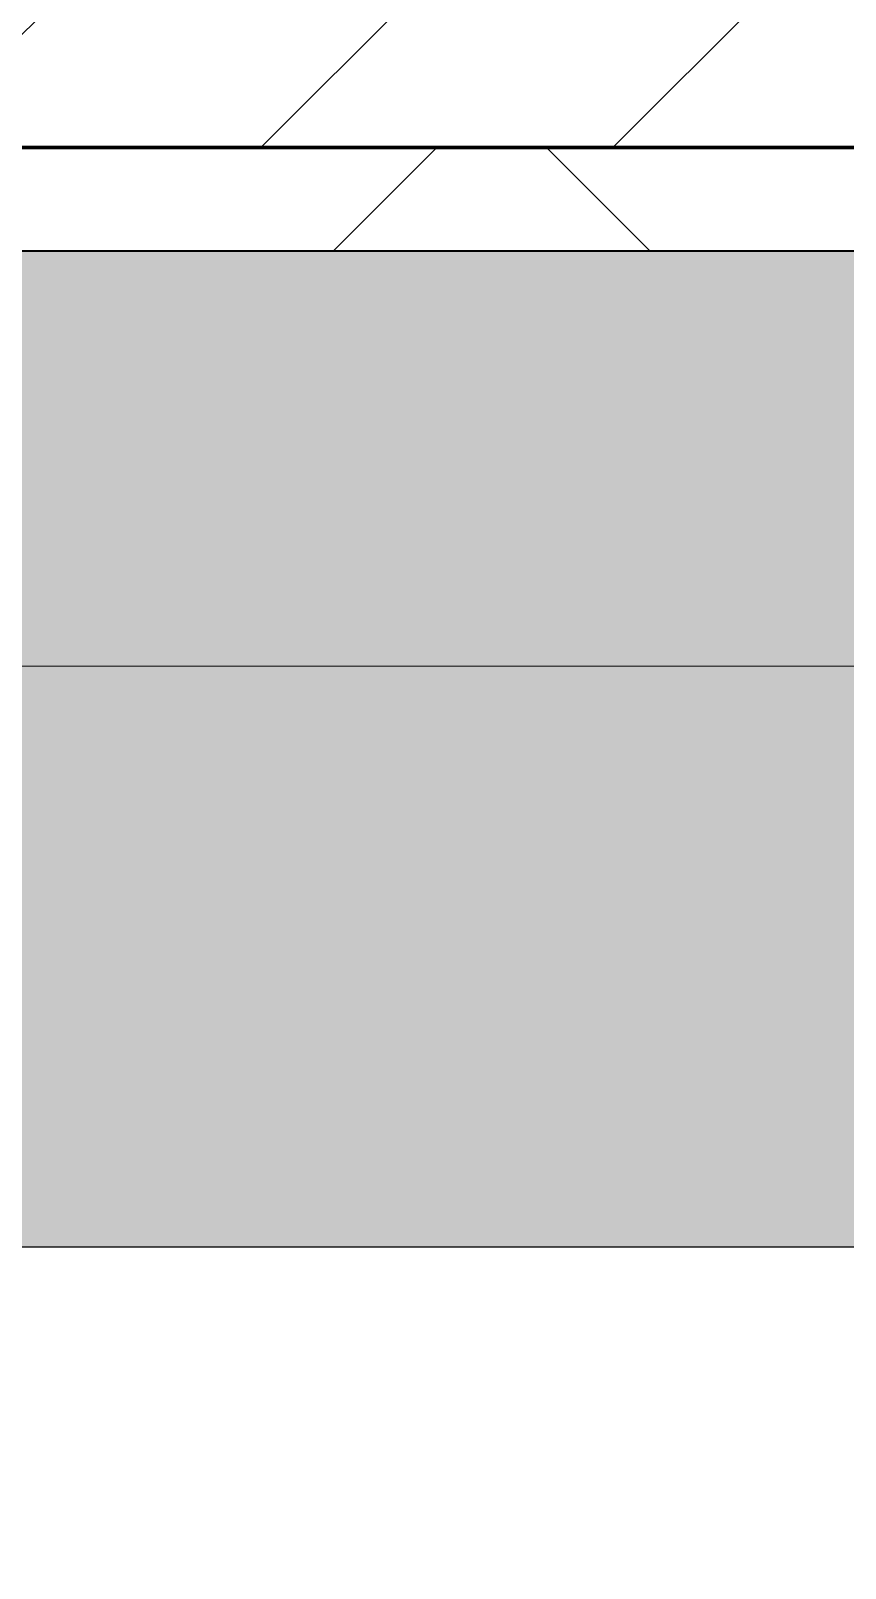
# Model space of a CAD drawing. Header units: millimetres. Extents: x -794334 to -714814, y -17806 to 22403.
# Drawn here: x -753503 to -753110, y 9259 to 10000 of the extents above; entities that cross this region are included whole.
import ezdxf
from ezdxf.xclip import XClip

# ---------------------------------------------------------------- set-up
doc = ezdxf.new("R2010")
doc.units = ezdxf.units.MM
doc.header["$XCLIPFRAME"] = 0
for name, color, linetype, lineweight in [('A-GENM', 1, 'Continuous', 9), ('A-GLAZ-CURT', 2, 'Continuous', 9), ('A-WALL', 5, 'Continuous', 35), ('A-WALL-FNSH', 2, 'Continuous', 35), ('A-WALL-PATT', 1, 'Continuous', 35)]:
    doc.layers.add(name, color=color, linetype=linetype, lineweight=lineweight)
doc.layers.add('A11_ALU.SOLID SHEET', color=2, linetype='Continuous')

# ---------------------------------------------------------------- blocks, each defined once
blk = doc.blocks.new('PPLS-PP19_Custom Tile Pattern - Custom Tile Pattern-V71-4252-01 ENLARGED CONCOURSE LEVEL - REFLECTED CEILING PLAN - SHEET 3')
at = {"layer": 'A-GLAZ-CURT'}
for p, q in [((-300, 0), (300, 0)), ((300, 0), (-300, 0)), ((195.99, 0), (204.65, 0)), ((204.65, 0), (195.99, 0)), ((205.12, 0), (213.31, 0)), ((213.31, 0), (205.12, 0)), ((230.06, 0), (300, 0)), ((-300, -50), (300, -50)), ((300, -50), (-300, -50))]:
    blk.add_line(p, q, dxfattribs=at)
for points, knots in [([(31.18, 0), (25.97, 0), (11.99, 0), (-16.92, 0), (-47.42, 0), (-65.77, 0), (-66.37, 0), (-66.38, 0)], [-4496.803627, -4496.803627, -4496.803627, -4496.803627, -4222.080604, -3745.412743, -2981.410125, -2542.574734, -2498.224237, -2498.224237, -2498.224237, -2498.224237]), ([(-66.38, 0), (-65.01, 0), (-59.47, 0), (-54.4, 0), (-48.53, 0), (-30.79, 0), (-18.03, 0), (8.61, 0), (15.02, 0), (22.91, 0), (31, 0), (39.04, 0), (51.19, 0), (58.74, 0), (61.34, 0), (61.45, 0)], [-4105.142588, -4105.142588, -4105.142588, -4105.142588, -4008.285538, -3689.699207, -3546.54457, -3315.260113, -2864.387349, -2439.246196, -2084.094819, -1956.422387, -1818.904206, -1645.594513, -1443.202566, -1228.752106, -1120.932285, -1120.932285, -1120.932285, -1120.932285]), ([(30.82, 0), (29.27, 0), (20.14, 0), (3.54, 0), (-16.58, 0), (-34.76, 0), (-36.04, 0)], [-10462.034656, -10462.034656, -10462.034656, -10462.034656, -10363.088938, -9884.23066, -9424.652049, -9182.880979, -9182.880979, -9182.880979, -9182.880979]), ([(70.61, 0), (66.16, 0), (55.8, 0), (39.61, 0), (24.74, 0), (2.64, 0), (-17.84, 0), (-30.57, 0), (-31.82, 0), (-32, 0)], [-4647.237329, -4647.237329, -4647.237329, -4647.237329, -4326.416877, -4098.545751, -3766.694881, -3333.063701, -2994.501669, -2698.150104, -2614.070998, -2614.070998, -2614.070998, -2614.070998]), ([(-15.19, 0), (-13.07, 0), (7.48, 0), (37.98, 0), (60.1, 0), (69.36, 0)], [-461.142613, -461.142613, -461.142613, -461.142613, -429.606584, -390.253598, -362.044173, -362.044173, -362.044173, -362.044173]), ([(1.48, 0), (2.66, 0), (17.74, 0), (43.36, 0), (70.92, 0), (82.12, 0), (83.66, 0)], [-5406.085582, -5406.085582, -5406.085582, -5406.085582, -5340.621928, -4573.028122, -4094.177415, -3869.465285, -3869.465285, -3869.465285, -3869.465285]), ([(76.63, 0), (74.8, 0), (67.65, 0), (53.52, 0), (37, 0), (24.07, 0), (13.97, 0), (6.1, 0), (1.5, 0)], [-3095.572228, -3095.572228, -3095.572228, -3095.572228, -2950.589685, -2634.532728, -2313.748533, -2106.613311, -1925.670641, -1688.251966, -1688.251966, -1688.251966, -1688.251966]), ([(1.54, 0), (2.04, 0), (12.09, 0), (22.06, 0), (37.44, 0), (45.92, 0), (57.76, 0), (63.6, 0), (68.63, 0), (68.84, 0)], [-1742.713998, -1742.713998, -1742.713998, -1742.713998, -1716.209403, -1206.526904, -1089.329421, -901.315459, -753.071572, -495.328968, -484.087222, -484.087222, -484.087222, -484.087222]), ([(103.09, 0), (101.08, 0), (86.31, 0), (63.34, 0), (35.84, 0), (13.15, 0), (5.53, 0), (1.8, 0)], [-375.435014, -375.435014, -375.435014, -375.435014, -369.147452, -330.153101, -307.516438, -285.83788, -250.29001, -250.29001, -250.29001, -250.29001]), ([(69.37, 0), (67.16, 0), (61.05, 0), (51.85, 0), (43.81, 0), (29.53, 0), (20.67, 0), (18.85, 0), (18.16, 0)], [-6853.678777, -6853.678777, -6853.678777, -6853.678777, -6738.82075, -6548.303034, -6314.283804, -6135.05769, -5972.647715, -5832.674503, -5832.674503, -5832.674503, -5832.674503]), ([(27.44, 0), (27.9, 0), (29.54, 0), (38.07, 0), (53.39, 0), (71.67, 0), (84.83, 0), (86.01, 0), (92.51, 0), (94.33, 0)], [-5037.309798, -5037.309798, -5037.309798, -5037.309798, -4887.603822, -4705.298446, -4353.683244, -3960.84581, -3759.045785, -3336.541051, -2783.776468, -2783.776468, -2783.776468, -2783.776468]), ([(27.89, 0), (29.09, 0), (33.4, 0), (48.37, 0), (61.27, 0), (68.82, 0), (69.36, 0)], [-147.777612, -147.777612, -147.777612, -147.777612, -135.792042, -118.513713, -97.899267, -96.337149, -96.337149, -96.337149, -96.337149]), ([(53.18, 0), (53.06, 0), (52.22, 0), (44.99, 0), (36.46, 0), (30.82, 0)], [-622.740158, -622.740158, -622.740158, -622.740158, -566.066452, -360.610861, 0, 0, 0, 0]), ([(136.44, 0), (121.66, 0), (86.93, 0), (51.16, 0), (31.18, 0)], [-106.750556, -106.750556, -106.750556, -106.750556, -59.610984, 0, 0, 0, 0]), ([(69.37, 0), (69.26, 0), (64.56, 0), (57.82, 0), (46.51, 0), (41.18, 0), (36.02, 0), (35.54, 0), (35.54, 0)], [-358.015412, -358.015412, -358.015412, -358.015412, -357.622665, -341.267687, -334.000314, -326.15566, -319.318397, -317.489778, -317.489778, -317.489778, -317.489778]), ([(36.29, 0), (37.77, 0), (48.82, 0), (64.79, 0), (95.91, 0), (124.45, 0), (132.42, 0), (134.6, 0)], [-314.598523, -314.598523, -314.598523, -314.598523, -305.899624, -287.17622, -249.500363, -194.761443, -152.241002, -152.241002, -152.241002, -152.241002]), ([(61.47, 0), (61.47, 0), (61.21, 0), (54.61, 0), (53.71, 0), (53.56, 0)], [-1113.311073, -1113.311073, -1113.311073, -1113.311073, -1096.402191, -891.204116, -747.28819, -747.28819, -747.28819, -747.28819]), ([(69.42, 0), (70.4, 0), (73, 0), (75.22, 0), (76.03, 0), (76.21, 0)], [-473.815785, -473.815785, -473.815785, -473.815785, -421.953223, -334.951786, -290.452333, -290.452333, -290.452333, -290.452333]), ([(69.75, 0), (74.79, 0), (97.88, 0), (120.63, 0), (138.28, 0), (138.53, 0)], [-361.643964, -361.643964, -361.643964, -361.643964, -346.313304, -291.370682, -290.5735, -290.5735, -290.5735, -290.5735]), ([(114.39, 0), (114.2, 0), (112.08, 0), (105.42, 0), (92.38, 0), (85.59, 0), (76.14, 0), (71.04, 0), (69.84, 0)], [-8148.58938, -8148.58938, -8148.58938, -8148.58938, -8105.191388, -7723.759874, -7531.75727, -7135.649961, -6924.452779, -6861.970004, -6861.970004, -6861.970004, -6861.970004]), ([(69.85, 0), (80.82, 0), (101.09, 0), (116.36, 0), (128.63, 0), (128.95, 0)], [-95.855748, -95.855748, -95.855748, -95.855748, -63.759246, -39.050993, -35.895543, -35.895543, -35.895543, -35.895543]), ([(168.37, 0), (167.68, 0), (162.47, 0), (147.02, 0), (110.04, 0), (82.15, 0), (70.09, 0)], [-543.375029, -543.375029, -543.375029, -543.375029, -530.793311, -458.593899, -401.860199, -358.877847, -358.877847, -358.877847, -358.877847]), ([(76.22, 0), (75.58, 0), (73.64, 0), (71.05, 0), (70.61, 0)], [-193.634889, -193.634889, -193.634889, -193.634889, -31.537676, 0, 0, 0, 0]), ([(94.4, 0), (94.4, 0), (94.64, 0), (99.11, 0), (108.97, 0), (120.79, 0), (139.94, 0), (163.31, 0), (185.23, 0), (193.62, 0), (194.69, 0), (194.79, 0)], [-2348.345796, -2348.345796, -2348.345796, -2348.345796, -2310.419338, -2233.599744, -2052.234781, -1843.028543, -1530.39897, -1095.004608, -529.74427, -295.064701, -265.121568, -265.121568, -265.121568, -265.121568]), ([(129.02, 0), (129.02, 0), (124.41, 0), (122.35, 0), (114.96, 0), (108.04, 0), (103.09, 0)], [-35.386604, -35.386604, -35.386604, -35.386604, -31.430235, -22.807238, -15.488593, 0, 0, 0, 0]), ([(137.27, 0), (135.82, 0), (132.31, 0), (126.24, 0), (118.6, 0), (114.23, 0), (111.98, 0), (105.66, 0), (105.23, 0), (105.23, 0)], [-9760.544268, -9760.544268, -9760.544268, -9760.544268, -9677.714971, -9567.007022, -9453.21225, -9220.200448, -9012.77275, -8966.157302, -8929.495943, -8929.495943, -8929.495943, -8929.495943]), ([(105.26, 0), (105.52, 0), (111.01, 0), (112.65, 0), (113.59, 0)], [-8920.561005, -8920.561005, -8920.561005, -8920.561005, -8814.835624, -8577.462505, -8577.462505, -8577.462505, -8577.462505]), ([(128.58, 0), (128.8, 0), (130.16, 0), (134.34, 0), (137.17, 0)], [-633.326174, -633.326174, -633.326174, -633.326174, -627.736123, -618.981161, -618.981161, -618.981161, -618.981161]), ([(137.1, 0), (136, 0), (133.64, 0), (129.87, 0), (129.11, 0)], [-670.405967, -670.405967, -670.405967, -670.405967, -651.020627, -640.742133, -640.742133, -640.742133, -640.742133]), ([(137.65, 0), (143.01, 0), (152.78, 0), (161.24, 0), (162.19, 0), (162.75, 0)], [-618.494257, -618.494257, -618.494257, -618.494257, -602.094757, -592.980799, -581.414464, -581.414464, -581.414464, -581.414464]), ([(157.9, 0), (156.77, 0), (151.67, 0), (144.66, 0), (139.38, 0), (138.19, 0)], [-10292.955006, -10292.955006, -10292.955006, -10292.955006, -10098.273015, -9847.788484, -9778.307256, -9778.307256, -9778.307256, -9778.307256]), ([(193.8, 0), (193.33, 0), (190.11, 0), (183.13, 0), (171, 0), (161.95, 0), (161.28, 0), (158.35, 0), (157.85, 0), (157.77, 0)], [-11665.349007, -11665.349007, -11665.349007, -11665.349007, -11565.880756, -11105.624034, -10839.086983, -10768.332124, -10666.779182, -10580.760289, -10550.278881, -10550.278881, -10550.278881, -10550.278881]), ([(300, 0), (286.53, 0), (254.22, 0), (207.11, 0), (177.41, 0), (159.34, 0), (158.33, 0), (158.3, 0)], [-285.253232, -285.253232, -285.253232, -285.253232, -244.693688, -187.987675, -143.776725, -129.632772, -123.352749, -123.352749, -123.352749, -123.352749]), ([(159.07, 0), (159.13, 0), (160.84, 0), (165.21, 0), (174.15, 0), (185.98, 0), (208.82, 0), (219.42, 0), (230.06, 0)], [-115.643202, -115.643202, -115.643202, -115.643202, -114.681583, -87.660824, -65.295536, -41.623857, -24.459831, 0, 0, 0, 0]), ([(162.75, 0), (165.4, 0), (170.91, 0), (172.61, 0), (172.61, 0)], [-111.264224, -111.264224, -111.264224, -111.264224, -56.742688, -19.085662, -19.085662, -19.085662, -19.085662]), ([(204, 0), (194.3, 0), (182.99, 0), (174.27, 0), (169.67, 0), (168.99, 0)], [-8717.832359, -8717.832359, -8717.832359, -8717.832359, -8253.978395, -8152.463617, -8069.855175, -8069.855175, -8069.855175, -8069.855175]), ([(204.9, 0), (204.76, 0), (200.01, 0), (187.54, 0), (175.3, 0), (169.49, 0)], [-185.084126, -185.084126, -185.084126, -185.084126, -184.406837, -162.427601, -142.916156, -142.916156, -142.916156, -142.916156]), ([(171.51, 0), (176.48, 0), (193.23, 0), (199.81, 0), (203.36, 0), (204.88, 0)], [-7971.819559, -7971.819559, -7971.819559, -7971.819559, -7784.112253, -7606.717214, -7443.711741, -7443.711741, -7443.711741, -7443.711741]), ([(172.07, 0), (177.66, 0), (187.87, 0), (201.08, 0), (207.47, 0), (213.96, 0), (215.11, 0)], [-255.364076, -255.364076, -255.364076, -255.364076, -237.955587, -223.92608, -215.862851, -208.75215, -208.75215, -208.75215, -208.75215]), ([(247.1, 0), (246.76, 0), (245.04, 0), (238.34, 0), (226.56, 0), (221.24, 0), (211.01, 0), (205.12, 0)], [-9649.085549, -9649.085549, -9649.085549, -9649.085549, -9581.591397, -9406.094246, -9221.510254, -9016.44624, -8735.561956, -8735.561956, -8735.561956, -8735.561956]), ([(215.22, 0), (214.62, 0), (210.77, 0), (207.8, 0), (205.13, 0)], [-203.825446, -203.825446, -203.825446, -203.825446, -198.527383, -185.453928, -185.453928, -185.453928, -185.453928]), ([(205.14, 0), (206.47, 0), (209.66, 0), (213.9, 0), (241.96, 0), (266.73, 0), (281.71, 0), (291.71, 0), (296.52, 0), (297.86, 0), (298.09, 0)], [-7434.490891, -7434.490891, -7434.490891, -7434.490891, -7289.299508, -7042.621073, -6582.165592, -6068.460911, -5766.029927, -5566.724884, -5280.360606, -5199.253518, -5199.253518, -5199.253518, -5199.253518]), ([(300, 0), (288.22, 0), (262, 0), (230.43, 0), (219.94, 0), (219.02, 0)], [-12528.858583, -12528.858583, -12528.858583, -12528.858583, -11905.454923, -11162.864862, -10856.732305, -10856.732305, -10856.732305, -10856.732305]), ([(219.9, 0), (220.86, 0), (227.84, 0), (242.06, 0), (246.54, 0), (246.96, 0)], [-10670.940496, -10670.940496, -10670.940496, -10670.940496, -10511.382485, -9925.173265, -9834.877357, -9834.877357, -9834.877357, -9834.877357]), ([(284.76, 0), (284.76, 0), (285.09, 0), (287.47, 0), (293.59, 0), (297.76, 0), (300, 0)], [-4110.630118, -4110.630118, -4110.630118, -4110.630118, -4053.389046, -3959.664717, -3862.421465, -3746.95702, -3746.95702, -3746.95702, -3746.95702]), ([(297.38, 0), (295.84, 0), (291.62, 0), (285.38, 0), (284.87, 0)], [-4803.172655, -4803.172655, -4803.172655, -4803.172655, -4358.271401, -4143.037883, -4143.037883, -4143.037883, -4143.037883])]:
    blk.add_open_spline(points, degree=3, knots=knots, dxfattribs=at)
for points in [[(80.35, 0), (79.57, 0), (78.27, 0), (76.63, 0)], [(84.06, 0), (83.48, 0), (82.41, 0), (81.72, 0)], [(168.74, 0), (168.74, 0), (169.81, 0), (171.51, 0)], [(195.11, 0), (194.91, 0), (194.44, 0), (193.8, 0)]]:
    blk.add_open_spline(points, degree=3, dxfattribs=at)
blk = doc.blocks.new('PPLS-PP19_Custom Tile Pattern - Custom Tile Pattern-V72-4252-01 ENLARGED CONCOURSE LEVEL - REFLECTED CEILING PLAN - SHEET 3')
at = {"layer": 'A-GLAZ-CURT'}
for p, q in [((-300, 0), (300, 0)), ((300, 0), (-300, 0)), ((-293.07, 0), (-275.75, 0)), ((-275.75, 0), (-293.07, 0)), ((-222.32, 0), (-205, 0)), ((-205, 0), (-222.32, 0)), ((-300, -50), (300, -50)), ((300, -50), (-300, -50))]:
    blk.add_line(p, q, dxfattribs=at)
at = {"layer": 'A-GLAZ-CURT', "flags": 128}
for points in [[(-300, 0), (-291.56, 0), (-283.3, 0), (-275.2, 0), (-267.26, 0), (-259.45, 0)], [(-259.67, 0), (-267.51, 0), (-275.48, 0), (-283.55, 0), (-291.73, 0), (-300, 0)], [(-259.13, 0), (-251.77, 0), (-244.2, 0), (-236.74, 0), (-229.36, 0), (-222.06, 0), (-214.83, 0), (-207.71, 0), (-200.76, 0), (-194.02, 0), (-187.54, 0), (-181.38, 0), (-175.58, 0), (-170.25, 0), (-165.64, 0), (-162.01, 0), (-159.53, 0), (-157.46, 0), (-154.52, 0), (-149.42, 0), (-141.84, 0), (-132.81, 0), (-126.08, 0)], [(-191.24, 0), (-196.37, 0), (-202.58, 0), (-209.04, 0), (-215.73, 0), (-222.63, 0), (-229.72, 0), (-236.97, 0), (-244.39, 0), (-251.96, 0), (-259.13, 0)], [(-125.17, 0), (-128.55, 0), (-134.16, 0), (-140.03, 0), (-145.5, 0), (-150.63, 0), (-155.53, 0), (-160.27, 0), (-164.95, 0), (-169.65, 0), (-174.47, 0), (-179.49, 0), (-184.81, 0), (-190.44, 0)]]:
    blk.add_lwpolyline(points, dxfattribs=at)
at = {"layer": 'A-GLAZ-CURT'}
for points, knots in [([(-300, 0), (-284.65, 0), (-243.99, 0), (-210.82, 0), (-192.01, 0)], [-5323.127839, -5323.127839, -5323.127839, -5323.127839, -4502.809032, -3105.157906, -3105.157906, -3105.157906, -3105.157906]), ([(-191.26, 0), (-198.65, 0), (-226.61, 0), (-262.56, 0), (-294.48, 0), (-300, 0)], [-15659.331833, -15659.331833, -15659.331833, -15659.331833, -15131.813646, -13729.592194, -13439.944408, -13439.944408, -13439.944408, -13439.944408]), ([(-259.24, 0), (-260.69, 0), (-263.34, 0), (-264.9, 0), (-265.4, 0)], [-367.99627, -367.99627, -367.99627, -367.99627, -208.940337, 0, 0, 0, 0]), ([(-258.6, 0), (-257.91, 0), (-254.26, 0), (-241.25, 0), (-225.99, 0), (-213.1, 0), (-202.23, 0), (-195.53, 0), (-191.86, 0)], [-5722.54675, -5722.54675, -5722.54675, -5722.54675, -5657.471696, -5413.335975, -5017.494783, -4832.723979, -4666.091899, -4455.137067, -4455.137067, -4455.137067, -4455.137067]), ([(-137.88, 0), (-140.56, 0), (-147.66, 0), (-147.69, 0), (-158.72, 0), (-174.02, 0), (-185.59, 0), (-209.77, 0), (-232.01, 0), (-251.53, 0), (-256.94, 0), (-258.37, 0)], [-3187.727384, -3187.727384, -3187.727384, -3187.727384, -2919.378265, -2477.344047, -2237.412286, -2029.680487, -1755.085331, -1400.429864, -858.079193, -543.655514, -398.465923, -398.465923, -398.465923, -398.465923]), ([(-133.82, 0), (-135.51, 0), (-137.8, 0), (-149.31, 0), (-162.01, 0), (-177.91, 0), (-199.46, 0), (-216.65, 0), (-231.26, 0), (-233.46, 0), (-234, 0)], [-2731.647847, -2731.647847, -2731.647847, -2731.647847, -2418.507304, -2308.929706, -2113.765672, -1763.376603, -1422.553702, -978.033455, -846.069444, -682.911962, -682.911962, -682.911962, -682.911962]), ([(-233.49, 0), (-233.44, 0), (-232.38, 0), (-230.74, 0), (-225.3, 0), (-223.63, 0)], [-455.274641, -455.274641, -455.274641, -455.274641, -440.605512, -119.536984, 0, 0, 0, 0]), ([(-223.63, 0), (-219.39, 0), (-208.31, 0), (-197.55, 0), (-192, 0)], [-5463.295695, -5463.295695, -5463.295695, -5463.295695, -5161.076232, -4856.26284, -4856.26284, -4856.26284, -4856.26284]), ([(-191.26, 0), (-189.63, 0), (-182.01, 0), (-171.77, 0), (-158.7, 0), (-157.22, 0)], [-4443.567357, -4443.567357, -4443.567357, -4443.567357, -4349.945572, -4000.813434, -3840.635403, -3840.635403, -3840.635403, -3840.635403]), ([(-191.26, 0), (-189.37, 0), (-182.43, 0), (-169.02, 0), (-152.12, 0), (-136.84, 0), (-127.33, 0), (-124.24, 0), (-123.48, 0), (-123.35, 0)], [-4842.794907, -4842.794907, -4842.794907, -4842.794907, -4739.070012, -4465.409639, -4149.119819, -3839.893365, -3647.167523, -3488.92562, -3446.676502, -3446.676502, -3446.676502, -3446.676502]), ([(-191.25, 0), (-186.07, 0), (-158.96, 0), (-129.95, 0), (-110.8, 0), (-99.5, 0), (-91.46, 0)], [-3086.293367, -3086.293367, -3086.293367, -3086.293367, -2700.551212, -1002.059161, -460.363443, 0, 0, 0, 0]), ([(-123.38, 0), (-127.09, 0), (-147.29, 0), (-170.33, 0), (-190.91, 0)], [-17479.472807, -17479.472807, -17479.472807, -17479.472807, -17136.203329, -15667.613966, -15667.613966, -15667.613966, -15667.613966])]:
    blk.add_open_spline(points, degree=3, knots=knots, dxfattribs=at)
blk = doc.blocks.new('Curved Concourse Ceiling8 - Curved Concourse Ceiling-12516553-4252-01 ENLARGED CONCOURSE LEVEL - REFLECTED CEILING PLAN - SHEET 3')
at = {"layer": 'A-GENM'}
h = blk.add_hatch(color=256, dxfattribs=at)
h.paths.add_polyline_path([(-748821.9, 4129.02), (-748821.9, 9894.02), (-754917.32, 9894.02), (-754917.24, 4129.02), (-749214.91, 4129.02)])
h.paths.add_polyline_path([(-754645.01, 4329.02), (-754717.32, 4329.02), (-754717.32, 9694.02), (-749017.32, 9694.02), (-749017.32, 4329.02), (-753558.99, 4329.02)])
blk.add_hatch(color=256, dxfattribs=at).paths.add_polyline_path([(-749297.32, 9414.02), (-749017.32, 9694.02), (-754717.32, 9694.02), (-754437.32, 9414.02), (-750300.93, 9414.02)])
for p, q in [((-748817.32, 9894.02), (-754916.52, 9894.02)), ((-748817.32, 9894.02), (-754916.52, 9894.02)), ((-749017.32, 9694.02), (-754717.32, 9694.02)), ((-749017.32, 9694.02), (-754717.32, 9694.02)), ((-754437.32, 9414.02), (-749297.32, 9414.02)), ((-749297.32, 9414.02), (-754437.32, 9414.02))]:
    blk.add_line(p, q, dxfattribs=at)
blk = doc.blocks.new('*U1029')
at = {"layer": 'A-GENM'}
blk.add_blockref('Curved Concourse Ceiling8 - Curved Concourse Ceiling-12516553-4252-01 ENLARGED CONCOURSE LEVEL - REFLECTED CEILING PLAN - SHEET 3', (778882.37, -3579.02), dxfattribs=at)
at = {"layer": 'A-GLAZ-CURT', "rotation": 180}
for name, p in [('PPLS-PP19_Custom Tile Pattern - Custom Tile Pattern-V72-4252-01 ENLARGED CONCOURSE LEVEL - REFLECTED CEILING PLAN - SHEET 3', (25200, 6315)), ('PPLS-PP19_Custom Tile Pattern - Custom Tile Pattern-V71-4252-01 ENLARGED CONCOURSE LEVEL - REFLECTED CEILING PLAN - SHEET 3', (25800, 6315))]:
    blk.add_blockref(name, p, dxfattribs=at)
blk = doc.blocks.new('*U1228')
for points in [[(0, 0), (6100, 0), (6100, 5765), (0, 5765)], [(480, 480), (5620, 480), (5620, 5285), (480, 5285)]]:
    blk.add_lwpolyline(points, close=True)
blk = doc.blocks.new('*U1630')
blk.add_lwpolyline([(-4139.52, 6315), (-75674.95, 6315), (-75674.95, 550), (-4139.52, 550)], close=True)
blk.add_blockref('*U1228', (-10239.52, 550))

msp = doc.modelspace()

# ---------------------------------------------------------------- block references
at = {"layer": 'A11_ALU.SOLID SHEET'}
ref = msp.add_blockref('*U1630', (-744681.24, 3579.02), dxfattribs=at)
XClip(ref).set_block_clipping_path([(-45802.4668593339, -9620.0029952967), (23702.8690583039, 10334.9999958097)])

# ---------------------------------------------------------------- next in the draw order: hatches: boundary and pattern name
at = {"layer": 'A-WALL-PATT', "lineweight": 9}
h = msp.add_hatch(dxfattribs=at)
h.set_pattern_fill('FP_2', color=256, style=0, pattern_type=2)
h.set_pattern_definition([(45, (0, 0), (-84.852814, 84.852814), [])])
h.paths.add_polyline_path([(-745742.17, 9944.02), (-745742.17, 10144.02), (-783082.17, 10144.02), (-783082.17, 9944.02), (-747042.87, 9944.02)])
h = msp.add_hatch(dxfattribs=at)
h.set_pattern_fill('FP_5', color=256, style=0, pattern_type=2)
h.set_pattern_definition([(45, (0, 0), (-212.13203, 212.13203), []), (135, (0, 0), (-212.13203, -212.13203), [])])
h.paths.add_polyline_path([(-748821.9, 9894.02), (-748821.9, 9944.02), (-783057.37, 9944.02), (-783057.37, 9894.02), (-749214.91, 9894.02)])

# ---------------------------------------------------------------- next in the draw order: linework, layer by layer
at = {"layer": 'A-WALL', "color": 7, "lineweight": 70}
for p, q in [((-783057.37, 9944.02), (-748821.9, 9944.02)), ((-748821.9, 9944.02), (-783057.37, 9944.02))]:
    msp.add_line(p, q, dxfattribs=at)
at = {"layer": 'A-WALL-FNSH', "color": 250}
msp.add_line((-748821.9, 9894.02), (-783057.37, 9894.02), dxfattribs=at)

# ---------------------------------------------------------------- next in the draw order: block references
msp.add_blockref('*U1029', (-778882.37, 3579.02))

doc.saveas('drawing.dxf')
